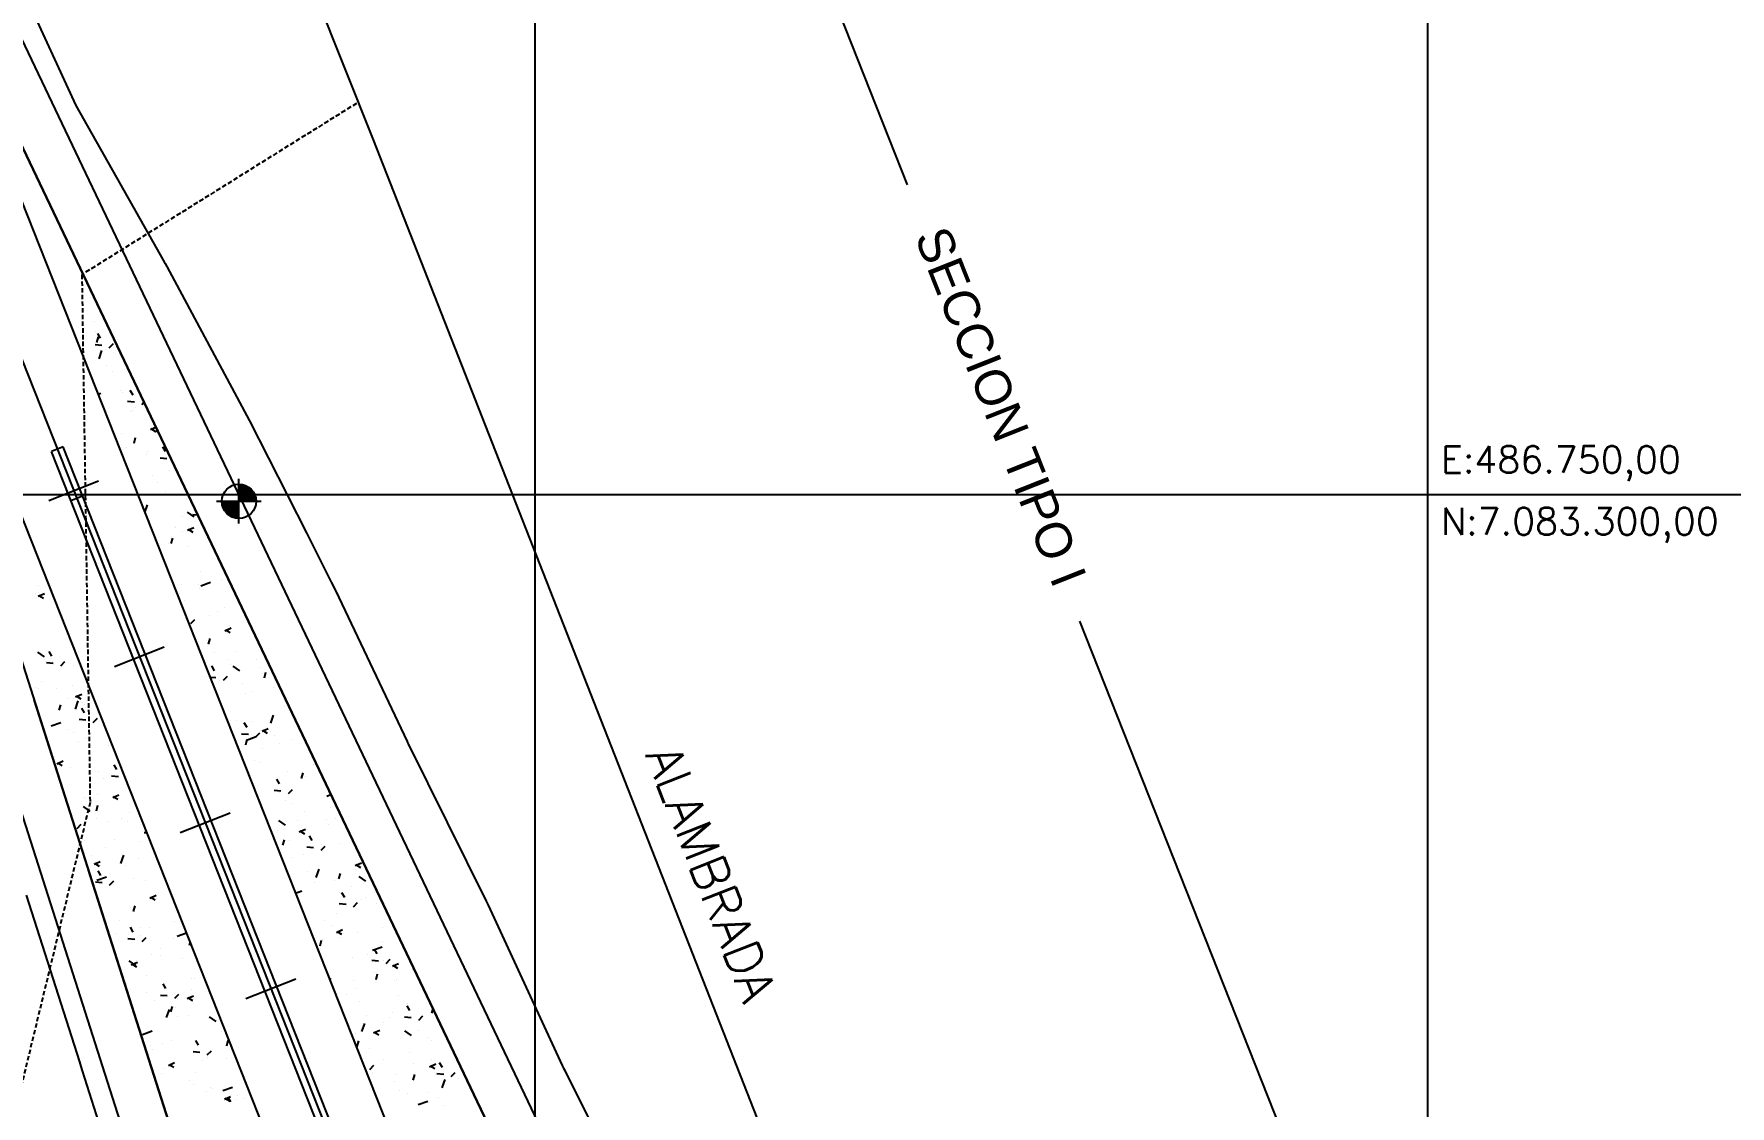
# Model space of a CAD drawing. Header units: metres. Extents: x 486561 to 486942, y 7083268 to 7083787.
# Drawn here: x 486716.2 to 486811.2, y 7083613.8 to 7083673.8 of the extents above; entities that cross this region are included whole.
import ezdxf

# ---------------------------------------------------------------- set-up
doc = ezdxf.new("R2010")
doc.units = ezdxf.units.M
doc.linetypes.add('DASHED2', pattern=[0.375, 0.25, -0.125])
for name, color, linetype in [('ALAMBRADA', 45, 'Continuous'), ('C-ROAD', 7, 'Continuous'), ('C-ROAD-CNTR-N', 92, 'Continuous'), ('C-ROAD-CORR', 5, 'Continuous'), ('C-TINN-BNDY', 110, 'Continuous'), ('C-TOPO-FEAT', 94, 'Continuous'), ('CALZADA Y BORDE', 4, 'Continuous'), ('grilla', 254, 'Continuous')]:
    doc.layers.add(name, color=color, linetype=linetype)
doc.styles.add('arial', font='arial.ttf')
doc.styles.get("Standard").update_dxf_attribs({"font": 'simplex.shx'})

# ---------------------------------------------------------------- blocks, each defined once
blk = doc.blocks.new('*U68', base_point=(486750, 7083300))
at = {"layer": 'grilla', "linetype": 'ByBlock', "char_height": 1.5}
for s, insert, attachment_point in [('E:486.750,00', (486750.75, 7083300.75), 7), ('N:7.083.300,00', (486750.75, 7083299.25), 1)]:
    blk.add_mtext(s, dxfattribs=dict(at, insert=insert, attachment_point=attachment_point))

msp = doc.modelspace()

# ---------------------------------------------------------------- linework, layer by layer
at = {"color": 7, "linetype": 'DASHED2'}
for p, q in [((486734.2634856493, 7083669.90571682, 77.83), (486718.8834856492, 7083660.315716819, 77.83)), ((486718.8834856492, 7083660.315716819, 77.83), (486719.3434856493, 7083630.765716819, 77.83)), ((486719.3434856493, 7083630.765716819, 77.83), (486706.3934856493, 7083577.385716819, 77.83))]:
    msp.add_line(p, q, dxfattribs=at)
at = {"color": 7}
for p, q in [((486717.029418306, 7083647.673387757), (486719.8186586288, 7083648.777986517)), ((486720.7114141747, 7083638.375920014), (486723.5006544975, 7083639.480518775)), ((486724.3934100434, 7083629.078452271), (486727.1826503662, 7083630.183051032)), ((486728.0754059121, 7083619.780984529), (486730.8646462348, 7083620.88558329))]:
    msp.add_line(p, q, dxfattribs=at)
at = {"color": 0, "linetype": 'ByBlock', "lineweight": -2}
for p, q in [((486727.6834856492, 7083646.375716819, 78.44), (486727.6834856492, 7083648.875716819, 78.44)), ((486726.4334856492, 7083647.625716819, 78.44), (486728.9334856492, 7083647.625716819, 78.44))]:
    msp.add_line(p, q, dxfattribs=at)
at = {"color": 0, "linetype": 'ByBlock', "lineweight": -2, "const_width": 0.9615384615380563, "elevation": 78.44}
for points in [[(486728.16425488, 7083647.625716819, 0.4142135623730949), (486727.6834856492, 7083648.10648605, 1)], [(486727.2027164185, 7083647.625716819, 0.4142135623730949), (486727.6834856492, 7083647.144947588, 1)]]:
    msp.add_lwpolyline(points, format="xyb", dxfattribs=at)
at = {"color": 0, "linetype": 'ByBlock', "lineweight": -2}
msp.add_circle((486727.6834856492, 7083647.625716819, 78.44), 0.9615384615384953, dxfattribs=at)
at = {"layer": 'ALAMBRADA', "color": 7}
for p, q in [((486735.2134856493, 7083667.86571682, 76.05), (486713.1134856492, 7083723.275716819, 76.05)), ((486760.7534856492, 7083602.805716819, 76.05), (486735.2134856493, 7083667.86571682, 76.05))]:
    msp.add_line(p, q, dxfattribs=at)
at = {"layer": 'C-ROAD', "color": 7, "linetype": 'Continuous', "lineweight": -3}
for p, q in [((486708.1905303565, 7083682.893219667), (486759.9519169907, 7083574.32443339)), ((486702.1471763238, 7083680.499922353), (486738.7536905378, 7083565.92948281))]:
    msp.add_line(p, q, dxfattribs=at)
at = {"layer": 'C-ROAD-CNTR-N', "color": 7, "linetype": 'Continuous', "lineweight": -3}
for p, q in [((486688.3077526656, 7083733.099545477), (486752.3744807802, 7083571.323606758)), ((486685.2860756493, 7083731.90289682), (486832.5659103965, 7083360.004187119)), ((486682.2643986329, 7083730.706248162), (486746.3311267479, 7083568.930309443))]:
    msp.add_line(p, q, dxfattribs=at)
at = {"layer": 'C-ROAD-CORR', "color": 7, "extrusion": (-0.0586898845924153, 0.1482175699567987, 0.9872117550974717)}
for p, q in [((486752.9928816727, 7083695.934597899, -27.06863215928789), (486765.1020552421, 7083665.353650408, -21.75739098278702)), ((486787.07918862, 7083609.851798199, -12.11793416414768), (486774.7813135002, 7083640.90929945, -17.51194229695376))]:
    msp.add_line(p, q, dxfattribs=at)
at = {"layer": 'C-ROAD-CORR', "color": 7, "linetype": 'Continuous'}
for p, q in [((486719.3551180734, 7083659.032439829), (486719.3551180734, 7083659.032439829)), ((486719.6004484874, 7083657.68575548), (486719.6004484874, 7083657.68575548)), ((486719.6279815354, 7083657.125258914), (486719.6279815354, 7083657.125258914)), ((486719.6228249627, 7083656.401884413), (486720.0023166367, 7083656.368016002)), ((486719.7232793681, 7083656.518991473), (486719.8106196587, 7083656.83078985)), ((486719.7549465135, 7083657.023053837), (486719.9068857964, 7083656.758823834)), ((486720.4216888848, 7083656.221168212), (486720.6492412756, 7083656.451529805)), ((486719.8461778448, 7083655.61128265), (486720.0080234435, 7083656.069224723)), ((486720.2028613372, 7083656.148582829), (486720.2028613372, 7083656.148582829)), ((486720.2558604106, 7083655.223218816), (486720.2558604106, 7083655.223218816)), ((486720.6013022335, 7083654.885804304), (486720.6013022335, 7083654.885804304)), ((486719.7854127744, 7083653.614793211), (486719.9381887877, 7083653.682494374)), ((486719.8538609715, 7083653.441953549), (486719.8830396202, 7083653.424351896)), ((486721.0494779169, 7083653.820476654), (486721.0494779169, 7083653.820476654)), ((486721.1630147407, 7083653.698566112), (486721.1630147407, 7083653.698566112)), ((486721.5782179082, 7083653.852293805), (486721.7301571911, 7083653.588063803)), ((486721.4460963574, 7083653.231124382), (486721.8255880314, 7083653.19725597)), ((486721.5866595945, 7083652.64229892), (486721.5866595945, 7083652.64229892)), ((486721.7111610511, 7083652.736467692), (486721.7111610511, 7083652.736467692)), ((486721.9037683405, 7083652.894934562), (486721.9037683405, 7083652.894934562)), ((486722.2449600623, 7083653.050408415), (486722.3619570934, 7083653.168849809)), ((486721.1043150918, 7083651.403454716), (486721.1043150918, 7083651.403454716)), ((486722.7217523027, 7083651.638859536), (486723.0269230863, 7083651.774092917)), ((486722.7539433463, 7083651.692515304), (486723.0149336847, 7083651.535076163)), ((486722.8023624744, 7083652.233170825), (486722.8023624744, 7083652.233170825)), ((486722.9893816752, 7083651.529253038), (486723.1207525203, 7083651.577286989)), ((486721.3907354607, 7083650.650281426), (486721.3907354607, 7083650.650281426)), ((486721.8070782636, 7083650.888135419), (486721.8944185542, 7083651.199933796)), ((486723.4014893028, 7083650.681533773), (486723.5534285857, 7083650.417303771)), ((486722.52539457, 7083650.222191039), (486722.52539457, 7083650.222191039)), ((486722.5599802932, 7083650.402844308), (486722.5599802932, 7083650.402844308)), ((486723.2693677524, 7083650.06036435), (486723.6488594265, 7083650.026495938)), ((486722.8418590029, 7083649.093244324), (486722.8418590029, 7083649.093244324)), ((486723.1278074197, 7083648.685018389), (486723.1278074197, 7083648.685018389)), ((486723.7756124298, 7083649.35435973), (486723.7756124298, 7083649.35435973)), ((486721.9935396016, 7083648.039016192), (486722.0220095329, 7083648.051632357)), ((486723.5453376555, 7083648.159338923), (486723.5453376555, 7083648.159338923)), ((486724.7610405353, 7083647.750210828), (486724.7610405353, 7083647.750210828)), ((486722.4083984778, 7083646.991449291), (486722.5646804589, 7083647.433649109)), ((486724.5420545901, 7083646.775503157), (486724.5420545901, 7083646.775503157)), ((486724.7821090179, 7083647.023198894), (486725.1570097607, 7083646.761510776)), ((486725.0926391465, 7083646.889604317), (486725.3673464492, 7083646.865087573)), ((486722.6794563732, 7083646.538842459), (486722.6794563732, 7083646.538842459)), ((486724.0879608233, 7083646.235001671), (486724.0879608233, 7083646.235001671)), ((486724.1301036364, 7083646.162484323), (486724.1301036364, 7083646.162484323)), ((486724.5186583538, 7083645.919884312), (486724.5186583538, 7083645.919884312)), ((486724.8055730484, 7083646.007997521), (486725.153903677, 7083646.162356756)), ((486724.8377640117, 7083646.061653157), (486725.09875435, 7083645.904214015)), ((486723.7426013406, 7083645.284023311), (486723.7426013406, 7083645.284023311)), ((486723.8908771589, 7083645.257279365), (486723.9782174495, 7083645.569077742)), ((486724.7917867706, 7083645.078475361), (486724.7917867706, 7083645.078475361)), ((486726.1899625214, 7083644.447218903), (486726.1899625214, 7083644.447218903)), ((486716.4347038895, 7083642.904737351), (486716.4347038895, 7083642.904737351)), ((486724.4713611789, 7083642.992289094), (486724.4713611789, 7083642.992289094)), ((486725.3905092707, 7083642.955739058), (486725.3905092707, 7083642.955739058)), ((486725.5040157152, 7083643.676378927), (486725.5040157152, 7083643.676378927)), ((486725.5460462848, 7083642.89367474), (486726.0827926263, 7083643.089928695)), ((486726.719718595, 7083643.267250832), (486726.719718595, 7083643.267250832)), ((486727.0227603398, 7083643.368006678), (486727.0271491778, 7083643.383674505)), ((486716.3075955972, 7083642.454575642), (486716.3075955972, 7083642.454575642)), ((486716.4456379631, 7083642.303375896), (486716.7939685916, 7083642.457735131)), ((486716.4778290844, 7083642.357031794), (486716.7388194228, 7083642.199592653)), ((486724.6381344344, 7083642.055882462), (486724.6381344344, 7083642.055882462)), ((486725.4503406526, 7083642.758626599), (486725.4503406526, 7083642.758626599)), ((486724.9841471473, 7083640.773792177), (486725.211699538, 7083641.004153769)), ((486726.0527535023, 7083641.221453948), (486726.0527535023, 7083641.221453948)), ((486726.477336415, 7083641.436924315), (486726.477336415, 7083641.436924315)), ((486726.8562381493, 7083641.696367399), (486726.8562381493, 7083641.696367399)), ((486718.0451395079, 7083640.144365251), (486718.0451395079, 7083640.144365251)), ((486726.8893937916, 7083640.377135504), (486727.2377244201, 7083640.531494739)), ((486726.9215846775, 7083640.430791009), (486727.1825750158, 7083640.273351868)), ((486727.128053182, 7083640.645528665), (486727.128053182, 7083640.645528665)), ((486716.3990072799, 7083639.172845484), (486716.7739080227, 7083638.911157366)), ((486717.0328820001, 7083639.217762547), (486717.184821283, 7083638.953532544)), ((486725.974676055, 7083639.626423313), (486726.0620163456, 7083639.93822169)), ((486726.3285999331, 7083639.154048819), (486726.3285999331, 7083639.154048819)), ((486727.4626937759, 7083639.193418931), (486727.4626937759, 7083639.193418931)), ((486716.8384679965, 7083638.681783681), (486716.8384679965, 7083638.681783681)), ((486716.9007530636, 7083638.596587031), (486717.2802447376, 7083638.56271862)), ((486717.1776790696, 7083638.83090545), (486717.1776790696, 7083638.83090545)), ((486717.2456862581, 7083638.652885404), (486717.2456862581, 7083638.652885404)), ((486717.6996230666, 7083638.415878275), (486717.9271754574, 7083638.646239868)), ((486718.3933819495, 7083638.421777355), (486718.3933819495, 7083638.421777355)), ((486726.140677254, 7083638.404916612), (486726.2926165369, 7083638.140686609)), ((486727.0129069058, 7083638.771437231), (486727.0129069058, 7083638.771437231)), ((486727.2107293545, 7083638.504491991), (486727.2107293545, 7083638.504491991)), ((486727.3387738346, 7083638.387634458), (486727.7136745774, 7083638.12594634)), ((486728.6783966558, 7083638.784290836), (486728.6783966558, 7083638.784290836)), ((486728.8282487688, 7083638.327787498), (486728.8282487688, 7083638.327787498)), ((486716.3117977881, 7083637.210408985), (486716.3117977881, 7083637.210408985)), ((486716.4462330093, 7083637.161405559), (486716.4462330093, 7083637.161405559)), ((486716.6437763865, 7083637.53802087), (486716.6437763865, 7083637.53802087)), ((486718.3669702233, 7083637.326108134), (486718.3669702233, 7083637.326108134)), ((486726.0565421407, 7083637.779462302), (486726.3880449164, 7083637.749876746)), ((486726.5968124936, 7083637.572922468), (486726.5968124936, 7083637.572922468)), ((486726.8074183256, 7083637.60303238), (486727.0349707163, 7083637.833393973)), ((486727.8724124887, 7083637.420483029), (486727.8724124887, 7083637.420483029)), ((486729.1065592353, 7083637.737150625), (486729.1938995259, 7083638.048949002)), ((486729.595606325, 7083637.208570296), (486729.595606325, 7083637.208570296)), ((486717.4408808462, 7083637.14461103), (486717.4408808462, 7083637.14461103)), ((486717.6147411244, 7083635.921801959), (486717.702081415, 7083636.233600336)), ((486718.1509997688, 7083636.591450837), (486718.1509997688, 7083636.591450837)), ((486718.5185357783, 7083635.985083959), (486718.6803813769, 7083636.443026031)), ((486718.5294587073, 7083636.67251388), (486718.8777893358, 7083636.826873114)), ((486718.5616497502, 7083636.726169646), (486718.8226400885, 7083636.568730504)), ((486718.9458818448, 7083636.335144238), (486718.9458818448, 7083636.335144238)), ((486719.0286533575, 7083636.242099172), (486719.0286533575, 7083636.242099172)), ((486728.0287955192, 7083636.836307652), (486728.0287955192, 7083636.836307652)), ((486728.4360144743, 7083636.953964321), (486728.4360144743, 7083636.953964321)), ((486718.7240244581, 7083635.425826998), (486719.1035161322, 7083635.391958587)), ((486718.8561533947, 7083636.047002515), (486719.0080926776, 7083635.782772512)), ((486719.5228942461, 7083635.24511848), (486719.7504466368, 7083635.475480073)), ((486727.2293422712, 7083635.344827806), (486727.2293422712, 7083635.344827806)), ((486727.5519868965, 7083635.334296763), (486727.5519868965, 7083635.334296763)), ((486728.3752867352, 7083635.295062158), (486728.3752867352, 7083635.295062158)), ((486729.4582984325, 7083635.199867345), (486729.6201440311, 7083635.657809418)), ((486730.2572894592, 7083636.124561334), (486730.2572894592, 7083636.124561334)), ((486730.4761567003, 7083635.999503243), (486730.4761567003, 7083635.999503243)), ((486717.162944444, 7083635.043314399), (486717.6996907855, 7083635.239568355)), ((486718.146428595, 7083634.843664392), (486718.146428595, 7083634.843664392)), ((486718.4010342497, 7083634.694594312), (486718.4010342497, 7083634.694594312)), ((486719.13635713, 7083634.347945454), (486719.13635713, 7083634.347945454)), ((486727.8318246367, 7083634.612985125), (486728.2113163107, 7083634.579116713)), ((486727.9639486487, 7083635.23415658), (486728.1158879315, 7083634.969926577)), ((486728.0584749506, 7083633.99556726), (486728.1458152412, 7083634.307365637)), ((486728.1027108957, 7083634.258096441), (486728.6394572372, 7083634.454350396)), ((486728.630689504, 7083634.432272584), (486728.8582418947, 7083634.662634177)), ((486728.973214536, 7083634.746273487), (486729.3215451645, 7083634.900632721)), ((486729.005405342, 7083634.799928862), (486729.2663956804, 7083634.64248972)), ((486729.421371836, 7083634.710458935), (486729.421371836, 7083634.710458935)), ((486729.6767034507, 7083634.508023399), (486729.6767034507, 7083634.508023399)), ((486730.6370747159, 7083634.30133084), (486730.6370747159, 7083634.30133084)), ((486731.2594914199, 7083634.448381779), (486731.2594914199, 7083634.448381779)), ((486717.346975347, 7083633.352184546), (486717.346975347, 7083633.352184546)), ((486718.7082277652, 7083634.155912908), (486718.7082277652, 7083634.155912908)), ((486720.3520600097, 7083633.93881736), (486720.3520600097, 7083633.93881736)), ((486728.9776995849, 7083633.757889507), (486728.9776995849, 7083633.757889507)), ((486729.9368638675, 7083634.038375068), (486729.9368638675, 7083634.038375068)), ((486717.481385308, 7083632.930927465), (486717.8297159365, 7083633.085286699)), ((486717.5135763509, 7083632.984583232), (486717.7745666892, 7083632.82714409)), ((486718.2704758486, 7083632.727448991), (486718.2704758486, 7083632.727448991)), ((486719.7943365264, 7083632.515380139), (486719.7943365264, 7083632.515380139)), ((486720.6794247898, 7083632.876242483), (486720.8313640727, 7083632.61201248)), ((486728.5554905553, 7083633.089962471), (486728.5554905553, 7083633.089962471)), ((486728.8772502018, 7083633.016543553), (486728.8772502018, 7083633.016543553)), ((486730.3946925359, 7083632.471004324), (486730.3946925359, 7083632.471004324)), ((486731.1903581308, 7083632.10629457), (486731.2776984214, 7083632.418092947)), ((486731.8619042696, 7083632.911209128), (486731.8619042696, 7083632.911209128)), ((486720.1096778298, 7083632.108490842), (486720.1096778298, 7083632.108490842)), ((486720.547295854, 7083632.255066967), (486720.9267875281, 7083632.221198555)), ((486729.7872200433, 7083632.063396548), (486729.9391593262, 7083631.799166545)), ((486730.4539606827, 7083631.261512788), (486730.6815130734, 7083631.491874381)), ((486731.4142473625, 7083632.197813006), (486731.4142473625, 7083632.197813006)), ((486718.0280936686, 7083630.897122473), (486718.0280936686, 7083630.897122473)), ((486718.9556720961, 7083630.537281048), (486719.2399307863, 7083630.338862872)), ((486718.994883277, 7083631.023900292), (486718.994883277, 7083631.023900292)), ((486719.0627189712, 7083630.964037499), (486719.0627189712, 7083630.964037499)), ((486719.69854002, 7083630.290945906), (486719.7858803106, 7083630.602744283)), ((486719.7634140797, 7083631.21821924), (486719.7634140797, 7083631.21821924)), ((486720.6132794511, 7083631.041651863), (486720.9616100796, 7083631.196011097)), ((486720.6454704148, 7083631.095307498), (486720.9064607532, 7083630.937868357)), ((486729.6550960327, 7083631.442225093), (486730.0345877067, 7083631.408356681)), ((486729.9378529884, 7083631.30787279), (486729.9378529884, 7083631.30787279)), ((486730.2913550722, 7083630.84649966), (486730.2913550722, 7083630.84649966)), ((486730.6147941131, 7083630.706333161), (486730.6147941131, 7083630.706333161)), ((486732.601521249, 7083631.117831022), (486732.8344271925, 7083631.202989894)), ((486719.2399307862, 7083630.338862872), (486719.3305728388, 7083630.27559293)), ((486719.7244021056, 7083629.880028537), (486719.7244021056, 7083629.880028537)), ((486720.3658269295, 7083629.681046589), (486720.3658269295, 7083629.681046589)), ((486721.0950351919, 7083629.864985457), (486721.0950351919, 7083629.864985457)), ((486721.447595942, 7083629.668115804), (486721.447595942, 7083629.668115804)), ((486721.5318804378, 7083630.205169746), (486721.5318804378, 7083630.205169746)), ((486729.8954386527, 7083629.752070021), (486730.2703393954, 7083629.490381903)), ((486730.9530382064, 7083629.762490698), (486730.9530382064, 7083629.762490698)), ((486731.3800498961, 7083630.227498939), (486731.3800498961, 7083630.227498939)), ((486732.595752776, 7083629.818370844), (486732.595752776, 7083629.818370844)), ((486732.8220576731, 7083630.46119241), (486732.8220576731, 7083630.46119241)), ((486733.1144429493, 7083629.880071839), (486733.1144429493, 7083629.880071839)), ((486718.615538972, 7083629.310021833), (486718.8430913627, 7083629.540383426)), ((486719.0134510301, 7083628.653617089), (486719.0134510301, 7083628.653617089)), ((486720.7324271891, 7083628.7136899), (486720.7324271891, 7083628.7136899)), ((486722.3107380717, 7083629.455857362), (486722.3107380717, 7083629.455857362)), ((486722.3705672478, 7083629.084306935), (486722.513925333, 7083629.071512687)), ((486729.8153408645, 7083629.214853316), (486729.8153408645, 7083629.214853316)), ((486730.1422738461, 7083628.364711205), (486730.2296141367, 7083628.676509582)), ((486730.5141686149, 7083628.607002475), (486730.5141686149, 7083628.607002475)), ((486731.05703528, 7083629.115411471), (486731.4053659086, 7083629.269770705)), ((486731.0892260074, 7083629.169066714), (486731.3502163457, 7083629.011627573)), ((486731.610491438, 7083628.892636516), (486731.7624307208, 7083628.628406513)), ((486732.6762320431, 7083629.550577965), (486732.6762320431, 7083629.550577965)), ((486719.4039765137, 7083627.793842271), (486719.4039765137, 7083627.793842271)), ((486720.22915391, 7083628.244488994), (486720.22915391, 7083628.244488994)), ((486721.0751927938, 7083627.349508345), (486721.2370383925, 7083627.807450417)), ((486722.1092790762, 7083628.584106842), (486722.1092790762, 7083628.584106842)), ((486730.6326126156, 7083627.676304431), (486730.6326126156, 7083627.676304431)), ((486731.3002328178, 7083627.831497718), (486731.3002328178, 7083627.831497718)), ((486731.4783674268, 7083628.27146506), (486731.8578591009, 7083628.237596649)), ((486732.2772318602, 7083628.090752991), (486732.5047842509, 7083628.321114584)), ((486732.3149897003, 7083628.388591994), (486732.3149897003, 7083628.388591994)), ((486732.3533705955, 7083627.988044328), (486732.3533705955, 7083627.988044328)), ((486733.3379151773, 7083628.466569003), (486733.3379151773, 7083628.466569003)), ((486719.5652060523, 7083627.300065449), (486719.9135366808, 7083627.454424684)), ((486719.5973970161, 7083627.353721085), (486719.8583873545, 7083627.196281943)), ((486719.7720699523, 7083626.941145385), (486719.9240092352, 7083626.676915382)), ((486719.9329739398, 7083627.222210054), (486719.9329739398, 7083627.222210054)), ((486721.325980333, 7083627.231029872), (486721.325980333, 7083627.231029872)), ((486722.0683558906, 7083627.625530846), (486722.0683558906, 7083627.625530846)), ((486731.5155364501, 7083626.897112147), (486731.5155364501, 7083626.897112147)), ((486732.0149554482, 7083626.564291732), (486732.1768010469, 7083627.022233805)), ((486733.2741570267, 7083626.475438518), (486733.3614973173, 7083626.787236895)), ((486734.1844375025, 7083626.984817338), (486734.1844375025, 7083626.984817338)), ((486734.1889294234, 7083627.226135868), (486734.5372600519, 7083627.380495102)), ((486734.2211200718, 7083627.279790981), (486734.4821104102, 7083627.122351839)), ((486719.639938553, 7083626.31996784), (486720.0194302271, 7083626.286099428)), ((486719.7196090539, 7083626.407736099), (486720.2563553954, 7083626.603990055)), ((486719.986771728, 7083626.414162477), (486719.986771728, 7083626.414162477)), ((486720.4388101507, 7083626.139262037), (486720.6663625414, 7083626.36962363)), ((486721.7888534843, 7083626.497920575), (486721.7888534843, 7083626.497920575)), ((486722.4326227755, 7083626.395948733), (486722.4326227755, 7083626.395948733)), ((486730.8441905789, 7083625.690093245), (486731.1961218481, 7083625.818772098)), ((486731.9026456675, 7083626.294325067), (486731.9026456675, 7083626.294325067)), ((486733.0174895852, 7083626.380382736), (486733.0174895852, 7083626.380382736)), ((486733.9628976304, 7083626.060307739), (486733.9628976304, 7083626.060307739)), ((486734.3942491101, 7083626.611811533), (486734.7691498529, 7083626.350123415)), ((486721.6331695259, 7083624.904468887), (486721.6331695259, 7083624.904468887)), ((486721.782338916, 7083624.660089853), (486721.8696792066, 7083624.97188823)), ((486722.697100195, 7083625.410789847), (486723.0454308236, 7083625.565149082)), ((486722.7292910806, 7083625.464445352), (486722.9902814189, 7083625.30700621)), ((486723.0537132507, 7083625.382025463), (486723.0537132507, 7083625.382025463)), ((486733.3016388208, 7083625.100705029), (486733.6811304949, 7083625.066836618)), ((486733.3387279569, 7083625.744538943), (486733.3387279569, 7083625.744538943)), ((486733.4337628326, 7083625.721876484), (486733.5857021155, 7083625.457646482)), ((486734.1005030377, 7083624.919993195), (486734.3280554284, 7083625.150354788)), ((486734.5544308368, 7083625.335410848), (486734.5544308368, 7083625.335410848)), ((486734.7868503522, 7083625.447644687), (486734.7868503522, 7083625.447644687)), ((486735.4023665561, 7083625.084461041), (486735.4023665561, 7083625.084461041)), ((486720.9721290889, 7083624.170657092), (486720.9721290889, 7083624.170657092)), ((486724.080530706, 7083624.067664478), (486724.080530706, 7083624.067664478)), ((486732.4728466753, 7083624.12404248), (486732.4728466753, 7083624.12404248)), ((486733.1634443816, 7083624.568827894), (486733.1634443816, 7083624.568827894)), ((486720.4201508536, 7083623.517957902), (486720.4201508536, 7083623.517957902)), ((486720.8337162769, 7083623.412989041), (486720.8337162769, 7083623.412989041)), ((486721.4632099476, 7083623.149207807), (486721.8427016216, 7083623.115339396)), ((486721.595341347, 7083623.770385353), (486721.7472806299, 7083623.50615535)), ((486722.1433446893, 7083623.306045168), (486722.1433446893, 7083623.306045168)), ((486722.1878319688, 7083623.761528997), (486722.1878319688, 7083623.761528997)), ((486722.2620813298, 7083622.968502242), (486722.4896337205, 7083623.198863835)), ((486722.6883601623, 7083623.7546548), (486722.6883601623, 7083623.7546548)), ((486724.0270339494, 7083623.14257085), (486724.0270339494, 7083623.14257085)), ((486724.2184194087, 7083623.267470681), (486724.7373141239, 7083623.457197433)), ((486724.9142220964, 7083622.770817165), (486724.953543737, 7083622.911192513)), ((486732.226072742, 7083622.733855153), (486732.3134130326, 7083623.04565353)), ((486732.3639911315, 7083623.077348049), (486732.3639911315, 7083623.077348049)), ((486732.862799071, 7083623.844308349), (486732.862799071, 7083623.844308349)), ((486733.1408560237, 7083623.484549453), (486733.4891866522, 7083623.638908688)), ((486733.1730466728, 7083623.538204566), (486733.4340370111, 7083623.380765424)), ((486733.3719807913, 7083623.188507328), (486733.3719807913, 7083623.188507328)), ((486734.3120486559, 7083623.505084333), (486734.3120486559, 7083623.505084333)), ((486735.7004415418, 7083623.750097348), (486735.7004415418, 7083623.750097348)), ((486735.7470037557, 7083622.99762797), (486735.7470037557, 7083622.99762797)), ((486736.5137620047, 7083623.424027655), (486736.5262663651, 7083623.45940874)), ((486722.8050278235, 7083622.222036206), (486722.8050278235, 7083622.222036206)), ((486723.2810774575, 7083622.576184633), (486723.2810774575, 7083622.576184633)), ((486723.290773012, 7083622.217482149), (486723.290773012, 7083622.217482149)), ((486724.5282216599, 7083622.010123472), (486724.5282216599, 7083622.010123472)), ((486732.2304644945, 7083622.293715963), (486732.2304644945, 7083622.293715963)), ((486734.0336639255, 7083622.104498366), (486734.0336639255, 7083622.104498366)), ((486734.9009882933, 7083622.258617502), (486734.9009882933, 7083622.258617502)), ((486735.1581858599, 7083622.482252724), (486735.6949322014, 7083622.67850668)), ((486735.2570342273, 7083622.551116453), (486735.4089735101, 7083622.28688645)), ((486735.9237742177, 7083621.749233399), (486736.1513266084, 7083621.979594992)), ((486721.5123369134, 7083621.901716609), (486721.8872376562, 7083621.640028492)), ((486721.6490267966, 7083621.669203432), (486721.9973574251, 7083621.823562667)), ((486721.6812176816, 7083621.722858937), (486721.9422080199, 7083621.565419796)), ((486721.9454497879, 7083621.931202482), (486721.9454497879, 7083621.931202482)), ((486722.4816242077, 7083621.084704788), (486722.4816242077, 7083621.084704788)), ((486735.1249102158, 7083621.929944998), (486735.5044018899, 7083621.896076586)), ((486735.2974060172, 7083621.261578948), (486735.2974060172, 7083621.261578948)), ((486735.3579559225, 7083620.844582465), (486735.4452962131, 7083621.156380842)), ((486735.7568577608, 7083621.892585633), (486735.7568577608, 7083621.892585633)), ((486736.2727501683, 7083621.595273852), (486736.6210807968, 7083621.749633087)), ((486736.3049407372, 7083621.648928832), (486736.5659310755, 7083621.491489691)), ((486737.4006371288, 7083621.43235618), (486737.4006371288, 7083621.43235618)), ((486721.3667217297, 7083620.614145814), (486721.3667217297, 7083620.614145814)), ((486722.4846022324, 7083620.13584994), (486722.4846022324, 7083620.13584994)), ((486723.4186127416, 7083620.599625321), (486723.5705520245, 7083620.335395318)), ((486725.0123913107, 7083620.899065467), (486725.0123913107, 7083620.899065467)), ((486725.0186213689, 7083620.265974241), (486725.0186213689, 7083620.265974241)), ((486725.1899047942, 7083620.92611451), (486725.1899047942, 7083620.92611451)), ((486732.7331070276, 7083620.920359554), (486732.8270042107, 7083620.854817467)), ((486734.101535044, 7083620.767137656), (486734.101535044, 7083620.767137656)), ((486734.2251789003, 7083620.367933277), (486734.2251789003, 7083620.367933277)), ((486736.418540895, 7083620.808576671), (486736.418540895, 7083620.808576671)), ((486736.5131088971, 7083620.852450853), (486736.5131088971, 7083620.852450853)), ((486721.6821709586, 7083619.593224942), (486721.6821709586, 7083619.593224942)), ((486722.9308071493, 7083619.687697098), (486722.9308071493, 7083619.687697098)), ((486723.2864813421, 7083619.978447776), (486723.6659730162, 7083619.944579365)), ((486723.6318498099, 7083618.713932731), (486723.7936954086, 7083619.171874803)), ((486723.8661378116, 7083619.0292338), (486723.9534781022, 7083619.341032177)), ((486724.0853525077, 7083619.797742445), (486724.3129048984, 7083620.028104038)), ((486724.1465100292, 7083619.278569003), (486724.1465100292, 7083619.278569003)), ((486724.2509264156, 7083619.767465431), (486724.2509264156, 7083619.767465431)), ((486724.7809209389, 7083619.77992783), (486725.1292515674, 7083619.934287065)), ((486724.813111746, 7083619.833583204), (486725.0741020843, 7083619.676144063)), ((486733.2158218561, 7083620.050210577), (486733.2158218561, 7083620.050210577)), ((486733.4118940677, 7083619.20634334), (486733.4207001574, 7083619.215258143)), ((486733.7132383343, 7083620.018312099), (486733.7132383343, 7083620.018312099)), ((486734.431524736, 7083619.641082482), (486734.431524736, 7083619.641082482)), ((486736.601183879, 7083619.940876335), (486736.601183879, 7083619.940876335)), ((486737.0803056219, 7083619.380356421), (486737.2322449048, 7083619.116126418)), ((486737.109383585, 7083619.521252898), (486737.109383585, 7083619.521252898)), ((486738.4898391026, 7083618.955309776), (486738.5578653081, 7083619.198158297)), ((486724.2191681198, 7083618.774494396), (486724.2191681198, 7083618.774494396)), ((486724.8694792023, 7083618.839928244), (486724.8694792023, 7083618.839928244)), ((486725.9857120098, 7083618.659610855), (486725.9857120098, 7083618.659610855)), ((486726.0111473709, 7083618.761458121), (486726.3860481137, 7083618.499770003)), ((486734.5716124639, 7083617.928716118), (486734.7334580626, 7083618.38665819)), ((486734.8275917501, 7083618.830760626), (486734.8275917501, 7083618.830760626)), ((486735.801730631, 7083618.449396489), (486735.801730631, 7083618.449396489)), ((486736.0981153043, 7083618.722390404), (486736.0981153043, 7083618.722390404)), ((486736.2707267166, 7083619.022124335), (486736.2707267166, 7083619.022124335)), ((486736.9481816099, 7083618.759184966), (486737.3276732839, 7083618.725316554)), ((486737.7470453967, 7083618.578473603), (486737.9745977874, 7083618.808835196)), ((486722.2762736643, 7083617.772157801), (486722.8130200058, 7083617.968411757)), ((486723.41971487, 7083617.28301455), (486723.41971487, 7083617.28301455)), ((486723.9041278493, 7083617.448242486), (486723.9041278493, 7083617.448242486)), ((486725.2418841363, 7083617.428865289), (486725.3938234192, 7083617.164635287)), ((486726.7188169549, 7083617.948233074), (486726.7188169549, 7083617.948233074)), ((486726.998020992, 7083617.139961111), (486727.0853612826, 7083617.451759488)), ((486734.1891425548, 7083617.810755967), (486734.1891425548, 7083617.810755967)), ((486734.3098716377, 7083617.1029991), (486734.3972119283, 7083617.414797477)), ((486735.2246767672, 7083617.853687437), (486735.5730073958, 7083618.008046672)), ((486735.2568673385, 7083617.907342419), (486735.5178576768, 7083617.749903277)), ((486736.9509139254, 7083617.976247096), (486737.3258146681, 7083617.714558979)), ((486737.7117964348, 7083617.984080247), (486737.7117964348, 7083617.984080247)), ((486738.2490918105, 7083617.61259208), (486738.2490918105, 7083617.61259208)), ((486738.4829922738, 7083617.426468709), (486738.4829922738, 7083617.426468709)), ((486722.729101559, 7083617.137770742), (486722.729101559, 7083617.137770742)), ((486722.8390934389, 7083616.94397453), (486722.8390934389, 7083616.94397453)), ((486725.1097527368, 7083616.807687743), (486725.4892444109, 7083616.773819331)), ((486725.6133062449, 7083616.291090359), (486725.6133062449, 7083616.291090359)), ((486725.9086236856, 7083616.626982649), (486726.1361760763, 7083616.857344242)), ((486725.9193637071, 7083616.456753229), (486725.9193637071, 7083616.456753229)), ((486726.971069372, 7083616.416105471), (486726.971069372, 7083616.416105471)), ((486735.0022773814, 7083616.957916643), (486735.0022773814, 7083616.957916643)), ((486735.7877451536, 7083616.380743909), (486735.7877451536, 7083616.380743909)), ((486737.2560840775, 7083616.778618952), (486737.2560840775, 7083616.778618952)), ((486738.4717869574, 7083616.369490857), (486738.4717869574, 7083616.369490857)), ((486722.8952084361, 7083615.563087754), (486722.9053938175, 7083615.599448812)), ((486723.3315144088, 7083615.600598091), (486723.3315144088, 7083615.600598091)), ((486723.5007765731, 7083615.859965568), (486723.5007765731, 7083615.859965568)), ((486723.7328475412, 7083616.038341415), (486724.0811781698, 7083616.19270065)), ((486723.7650383472, 7083616.091996789), (486724.0260286855, 7083615.934557647)), ((486725.223970408, 7083615.648052837), (486725.223970408, 7083615.648052837)), ((486735.0164189456, 7083615.814136755), (486735.2439713363, 7083616.044498348)), ((486735.1744999163, 7083615.567250582), (486735.1744999163, 7083615.567250582)), ((486736.4526065099, 7083615.530514996), (486736.4526065099, 7083615.530514996)), ((486737.4417548178, 7083615.213726411), (486737.5290951084, 7083615.525524788)), ((486737.4496385606, 7083616.121112235), (486737.4496385606, 7083616.121112235)), ((486738.356570911, 7083615.964411834), (486738.7049015395, 7083616.118771069)), ((486738.3887614029, 7083616.018066686), (486738.6497517413, 7083615.860627544)), ((486738.6719498383, 7083615.534063529), (486738.6719498383, 7083615.534063529)), ((486738.7714530049, 7083615.588424932), (486739.1509446789, 7083615.554556521)), ((486738.9035770166, 7083616.209596389), (486739.0555162994, 7083615.945366386)), ((486739.5703165751, 7083615.407713807), (486739.7978689658, 7083615.6380754)), ((486739.9866357218, 7083615.302381689), (486739.9866357218, 7083615.302381689)), ((486724.8894852096, 7083615.204737101), (486724.8894852096, 7083615.204737101)), ((486725.1199104576, 7083614.965273382), (486725.1199104576, 7083614.965273382)), ((486725.8856535422, 7083614.564043875), (486725.8856535422, 7083614.564043875)), ((486726.1051880895, 7083614.795609006), (486726.1051880895, 7083614.795609006)), ((486726.2157190946, 7083614.753917708), (486726.2157190946, 7083614.753917708)), ((486726.7750840169, 7083614.631892382), (486727.3118303584, 7083614.828146338)), ((486736.3902027961, 7083615.158122487), (486736.3902027961, 7083615.158122487)), ((486736.6501853115, 7083614.629632389), (486736.6501853115, 7083614.629632389)), ((486737.1142896441, 7083614.446506035), (486737.1142896441, 7083614.446506035)), ((486738.2294047768, 7083614.53916434), (486738.2294047768, 7083614.53916434)), ((486739.0704190207, 7083614.78845204), (486739.2322646194, 7083615.246394113)), ((486723.3748463914, 7083614.061925119), (486723.4055496252, 7083614.093007393)), ((486726.8647416828, 7083614.149065813), (486727.2130723113, 7083614.303425048)), ((486726.8969324116, 7083614.202721056), (486727.1579227499, 7083614.045281914)), ((486727.0651555309, 7083614.258105258), (486727.2170948138, 7083613.993875255)), ((486727.5672716364, 7083614.128468974), (486727.5672716364, 7083614.128468974)), ((486727.6088473779, 7083614.352131141), (486727.6088473779, 7083614.352131141)), ((486727.9443900701, 7083614.176650858), (486727.9443900701, 7083614.176650858)), ((486737.7148504699, 7083613.846674426), (486738.2515968114, 7083614.042928382)), ((486738.8374834799, 7083614.234593301), (486738.8374834799, 7083614.234593301)), ((486739.1871824731, 7083613.810901843), (486739.1871824731, 7083613.810901843))]:
    msp.add_line(p, q, dxfattribs=at)
at = {"layer": 'C-TINN-BNDY', "color": 7, "linetype": 'Continuous', "lineweight": -3}
for p, q in [((486714.5823469218, 7083678.401561203, 78.84253676562524), (486718.5521000442, 7083669.787635804, 78.74746655801836)), ((486718.5521000442, 7083669.787635804, 78.74746655801836), (486723.5180344459, 7083660.998635152, 78.35571878056685)), ((486723.5180344459, 7083660.998635152, 78.35571878056685), (486723.5532462624, 7083660.936701586, 78.35336272339144)), ((486723.5532462624, 7083660.936701586, 78.35336272339144), (486723.6448399726, 7083660.775519665, 78.34724094740903)), ((486723.6448399726, 7083660.775519665, 78.34724094740903), (486728.2641950721, 7083652.122599389, 78.13855903566014)), ((486728.2641950721, 7083652.122599389, 78.13855903566014), (486731.460482514, 7083645.853343722, 78.05538407222895)), ((486731.460482514, 7083645.853343722, 78.05538407222895), (486732.8124419348, 7083643.168185549, 78.0272340452788)), ((486732.8124419348, 7083643.168185549, 78.0272340452788), (486732.8504715786, 7083643.090325404, 78.02694754031774)), ((486732.8504715786, 7083643.090325404, 78.02694754031774), (486732.857472922, 7083643.075884043, 78.02689514251325)), ((486732.857472922, 7083643.075884043, 78.02689514251325), (486733.2722207295, 7083642.234198791, 78.02374631642613)), ((486733.2722207295, 7083642.234198791, 78.02374631642613), (486737.1013236684, 7083634.182965499, 78.05341227255147)), ((486737.1013236684, 7083634.182965499, 78.05341227255147), (486737.1295352254, 7083634.122229954, 78.05374466079871)), ((486737.1295352254, 7083634.122229954, 78.05374466079871), (486737.1673685143, 7083634.040780163, 78.05419041207568)), ((486737.1673685143, 7083634.040780163, 78.05419041207568), (486741.5220369971, 7083625.242823978, 77.98046918002971)), ((486718.7611226814, 7083616.229015617, 78.85805898289408), (486715.7806217148, 7083625.571171498, 78.85511532901985)), ((486741.5220369971, 7083625.242823978, 77.98046918002971), (486741.5786475876, 7083625.128556733, 77.97949040923089)), ((486741.5786475876, 7083625.128556733, 77.97949040923089), (486741.6349064893, 7083625.005257524, 77.98061775794237)), ((486741.6349064893, 7083625.005257524, 77.98061775794237), (486741.7454598063, 7083624.765985248, 77.98275740796976)), ((486741.7454598063, 7083624.765985248, 77.98275740796976), (486745.7857470039, 7083616.039041214, 78.04802370391123)), ((486718.8009560408, 7083616.108104229, 78.85689833681926), (486718.7611226814, 7083616.229015617, 78.85805898289408)), ((486718.8433809234, 7083615.979326453, 78.85566218009672), (486718.8009560408, 7083616.108104229, 78.85689833681926)), ((486718.9264004483, 7083615.729150207, 78.85326253164435), (486718.8433809234, 7083615.979326453, 78.85566218009672)), ((486721.8439648477, 7083606.557583958, 78.87634225394), (486718.9264004483, 7083615.729150207, 78.85326253164435)), ((486745.7857470039, 7083616.039041214, 78.04802370391123), (486745.8668890382, 7083615.88614337, 78.04448701429678)), ((486745.8668890382, 7083615.88614337, 78.04448701429678), (486745.9139584735, 7083615.794802577, 78.04289317886663)), ((486745.9139584735, 7083615.794802577, 78.04289317886663), (486750.2709538011, 7083607.05966216, 77.95551397393797))]:
    msp.add_line(p, q, dxfattribs=at)
at = {"layer": 'C-TOPO-FEAT', "color": 7, "linetype": 'Continuous', "lineweight": -3}
for p, q in [((486762.3571314717, 7083575.276949713), (486713.1838141695, 7083678.417296676)), ((486759.9519169905, 7083574.32443339), (486710.8002630345, 7083677.419341788)), ((486736.3484760568, 7083564.976966487), (486701.5876082325, 7083673.770933655)), ((486719.2098215321, 7083627.097548396), (486716.206027908, 7083636.498770098)), ((486719.2098215321, 7083627.097548396), (486719.2302162906, 7083627.033717233)), ((486734.5386192393, 7083579.121740575), (486719.2302162906, 7083627.033717233))]:
    msp.add_line(p, q, dxfattribs=at)
at = {"layer": 'CALZADA Y BORDE', "color": 7, "extrusion": (-0.05868988459241529, 0.1482175699567987, 0.9872117550974717)}
for p, q in [((486717.8351361355, 7083650.666795496, -81.15806596335915), (486717.1843022125, 7083650.409084025, -81.15806596329092)), ((486754.1802495009, 7083558.879523893, -65.21662606712337), (486717.8351361363, 7083650.666795497, -81.15806596335915)), ((486753.5294155758, 7083558.621812423, -65.21662606697376), (486717.1843022119, 7083650.409084027, -81.158065963358)), ((486718.9254895369, 7083647.91317735, -80.67982276672757), (486718.2746556136, 7083647.655465879, -80.67982276669288))]:
    msp.add_line(p, q, dxfattribs=at)
at = {"layer": 'grilla', "color": 7}
for p, q in [((486744.2534856492, 7083787.393533921), (486744.2534856492, 7083267.816301)), ((486794.2534856492, 7083787.393533921), (486794.2534856492, 7083267.816301)), ((486561.4510690507, 7083648.005716819), (486941.5490802203, 7083648.005716819))]:
    msp.add_line(p, q, dxfattribs=at)

# ---------------------------------------------------------------- block references
at = {"layer": 'grilla'}
msp.add_blockref('*U68', (486794.2534856492, 7083648.005716819), dxfattribs=at)

# ---------------------------------------------------------------- texts
at = {"color": 7}
msp.add_text('ALAMBRADA', height=2, rotation=291.5272776652232, dxfattribs=at).set_placement((486750.422646237, 7083633.437271784, 78.78))
at = {"layer": 'C-ROAD-CORR', "color": 7, "extrusion": (0.05868988459241525, -0.1482175699567987, 0.9872117550974717), "style": 'arial'}
msp.add_text('SECCION TIPO I', height=2, rotation=270.0000000140899, dxfattribs=at).set_placement((3060492.244979384, 6324982.177091676, -1021372.67902503))

doc.saveas('drawing.dxf')
